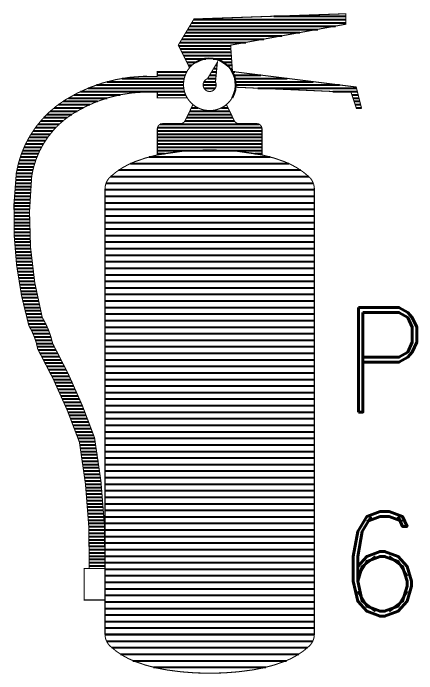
# Model space of a CAD drawing. Header units: millimetres. Extents: x -3 to 2253, y -3 to 1300.
# Drawn here: x 301.25 to 308.96, y -1.5 to 11.12 of the extents above; entities that cross this region are included whole.
import ezdxf

# ---------------------------------------------------------------- set-up
doc = ezdxf.new("R2010")
doc.units = ezdxf.units.MM
for name, color, linetype in [('ROOD', 1, 'Continuous'), ('TXT', 7, 'Continuous'), ('VEILIG', 7, 'Continuous')]:
    doc.layers.add(name, color=color, linetype=linetype)
doc.styles.add('ROMAND', font='romand')

# ---------------------------------------------------------------- blocks, each defined once
blk = doc.blocks.new('*X15')
at = {"color": 0}
for p, q in [((52.694, 24), (55.6, 24)), ((54.223, 24.062), (55.6, 24.062)), ((52.619, 23.875), (55.407, 23.875)), ((52.657, 23.938), (55.6, 23.938)), ((52.544, 23.75), (54.72, 23.75)), ((52.582, 23.812), (55.064, 23.812)), ((52.469, 23.625), (54.033, 23.625)), ((52.507, 23.688), (54.376, 23.688)), ((52.405, 23.5), (53.401, 23.5)), ((52.432, 23.562), (53.689, 23.562)), ((52.436, 23.438), (53.405, 23.438)), ((52.468, 23.375), (53.41, 23.375)), ((52.499, 23.312), (53.414, 23.312)), ((52.53, 23.25), (52.926, 23.25)), ((53.068, 23.25), (53.418, 23.25)), ((52.561, 23.188), (52.745, 23.188)), ((52.593, 23.125), (52.66, 23.125)), ((53.112, 23.125), (53.142, 23.125)), ((53.248, 23.188), (53.423, 23.188)), ((53.334, 23.125), (53.427, 23.125)), ((52, 23), (52.564, 23)), ((53.037, 23), (53.13, 23)), ((53.075, 23.062), (53.136, 23.062)), ((53.392, 23.062), (53.432, 23.062)), ((53.434, 23), (53.48, 23)), ((51.331, 22.875), (52.515, 22.875)), ((52, 22.938), (52.534, 22.938)), ((52.963, 22.875), (53.118, 22.875)), ((53, 22.938), (53.124, 22.938)), ((53.464, 22.938), (53.98, 22.938)), ((53.484, 22.875), (54.48, 22.875)), ((50.84, 22.75), (52.5, 22.75)), ((51.043, 22.812), (52.503, 22.812)), ((52.875, 22.75), (53.125, 22.75)), ((52.892, 22.812), (53.112, 22.812)), ((53.496, 22.812), (54.98, 22.812)), ((53.499, 22.75), (55.48, 22.75)), ((50.535, 22.625), (52.517, 22.625)), ((50.676, 22.688), (52.505, 22.688)), ((52.892, 22.688), (53.108, 22.688)), ((53.918, 22.688), (55.806, 22.688)), ((55.355, 22.625), (55.821, 22.625)), ((50.3, 22.5), (51.041, 22.5)), ((50.411, 22.562), (51.29, 22.562)), ((52, 22.562), (52.539, 22.562)), ((55.716, 22.562), (55.837, 22.562)), ((55.737, 22.5), (55.853, 22.5)), ((50.109, 22.375), (50.709, 22.375)), ((50.199, 22.438), (50.859, 22.438)), ((55.758, 22.438), (55.868, 22.438)), ((55.778, 22.375), (55.884, 22.375)), ((49.955, 22.25), (50.467, 22.25)), ((50.028, 22.312), (50.58, 22.312)), ((52.62, 22.25), (53.38, 22.25)), ((52.651, 22.312), (52.773, 22.312)), ((53.227, 22.312), (53.349, 22.312)), ((55.799, 22.312), (55.899, 22.312)), ((49.828, 22.125), (50.275, 22.125)), ((49.889, 22.188), (50.365, 22.188)), ((52.557, 22.125), (53.443, 22.125)), ((52.589, 22.188), (53.411, 22.188)), ((49.72, 22), (50.126, 22)), ((49.771, 22.062), (50.197, 22.062)), ((52.056, 22), (53.944, 22)), ((52.526, 22.062), (53.474, 22.062)), ((49.628, 21.875), (50.006, 21.875)), ((49.672, 21.938), (50.063, 21.938)), ((52, 21.875), (54, 21.875)), ((52.004, 21.938), (53.996, 21.938)), ((49.55, 21.75), (49.907, 21.75)), ((49.587, 21.812), (49.954, 21.812)), ((52, 21.812), (54, 21.812)), ((52, 21.75), (54, 21.75)), ((49.484, 21.625), (49.824, 21.625)), ((49.515, 21.688), (49.864, 21.688)), ((52, 21.688), (54, 21.688)), ((52, 21.625), (54, 21.625)), ((49.428, 21.5), (49.756, 21.5)), ((49.454, 21.562), (49.789, 21.562)), ((52, 21.562), (54, 21.562)), ((52, 21.5), (52.678, 21.5)), ((53.322, 21.5), (54, 21.5)), ((49.382, 21.375), (49.701, 21.375)), ((49.404, 21.438), (49.727, 21.438)), ((52, 21.438), (52.136, 21.438)), ((53.864, 21.438), (54, 21.438)), ((49.345, 21.25), (49.657, 21.25)), ((49.362, 21.312), (49.677, 21.312)), ((49.316, 21.125), (49.623, 21.125)), ((49.329, 21.188), (49.638, 21.188)), ((49.298, 21), (49.599, 21)), ((49.305, 21.062), (49.609, 21.062)), ((49.286, 20.875), (49.587, 20.875)), ((49.292, 20.938), (49.592, 20.938)), ((49.276, 20.75), (49.576, 20.75)), ((49.281, 20.812), (49.581, 20.812)), ((49.268, 20.625), (49.568, 20.625)), ((49.271, 20.688), (49.572, 20.688)), ((49.262, 20.5), (49.562, 20.5)), ((49.265, 20.562), (49.565, 20.562)), ((49.258, 20.375), (49.558, 20.375)), ((49.26, 20.438), (49.56, 20.438)), ((49.256, 20.25), (49.556, 20.25)), ((49.257, 20.312), (49.557, 20.312)), ((49.256, 20.188), (49.556, 20.188)), ((49.257, 20.125), (49.557, 20.125)), ((49.258, 20.062), (49.558, 20.062)), ((49.259, 20), (49.559, 20)), ((49.261, 19.938), (49.561, 19.938)), ((49.264, 19.875), (49.564, 19.875)), ((49.267, 19.812), (49.567, 19.812)), ((49.27, 19.75), (49.57, 19.75)), ((49.275, 19.688), (49.574, 19.688)), ((49.279, 19.625), (49.579, 19.625)), ((49.284, 19.562), (49.584, 19.562)), ((49.29, 19.5), (49.589, 19.5)), ((49.296, 19.438), (49.596, 19.438)), ((49.303, 19.375), (49.602, 19.375)), ((49.31, 19.312), (49.61, 19.312)), ((49.318, 19.25), (49.617, 19.25)), ((49.327, 19.188), (49.626, 19.188)), ((49.335, 19.125), (49.635, 19.125)), ((49.345, 19.062), (49.644, 19.062)), ((49.355, 19), (49.654, 19)), ((49.365, 18.938), (49.664, 18.938)), ((49.376, 18.875), (49.675, 18.875)), ((49.388, 18.812), (49.687, 18.812)), ((49.4, 18.75), (49.699, 18.75)), ((49.413, 18.688), (49.712, 18.688)), ((49.426, 18.625), (49.725, 18.625)), ((49.44, 18.562), (49.739, 18.562)), ((49.454, 18.5), (49.753, 18.5)), ((49.469, 18.438), (49.768, 18.438)), ((49.485, 18.375), (49.783, 18.375)), ((49.501, 18.312), (49.799, 18.312)), ((49.518, 18.25), (49.835, 18.25)), ((49.535, 18.188), (49.867, 18.188)), ((49.561, 18.125), (49.897, 18.125)), ((49.594, 18.062), (49.923, 18.062)), ((49.624, 18), (49.946, 18)), ((49.65, 17.938), (49.967, 17.938)), ((49.672, 17.875), (49.984, 17.875)), ((49.691, 17.812), (49.999, 17.812)), ((49.706, 17.75), (50.033, 17.75)), ((49.725, 17.688), (50.066, 17.688)), ((49.759, 17.625), (50.099, 17.625)), ((49.793, 17.562), (50.132, 17.562)), ((49.826, 17.5), (50.164, 17.5)), ((49.859, 17.438), (50.196, 17.438)), ((49.891, 17.375), (50.227, 17.375)), ((49.923, 17.312), (50.257, 17.312)), ((49.954, 17.25), (50.288, 17.25)), ((49.985, 17.188), (50.318, 17.188)), ((50.015, 17.125), (50.347, 17.125)), ((50.045, 17.062), (50.376, 17.062)), ((50.074, 17), (50.404, 17)), ((50.103, 16.938), (50.432, 16.938)), ((50.132, 16.875), (50.46, 16.875)), ((50.16, 16.812), (50.487, 16.812)), ((50.187, 16.75), (50.514, 16.75)), ((50.214, 16.688), (50.54, 16.688)), ((50.241, 16.625), (50.566, 16.625)), ((50.268, 16.562), (50.592, 16.562)), ((50.293, 16.5), (50.617, 16.5)), ((50.319, 16.438), (50.642, 16.438)), ((50.344, 16.375), (50.666, 16.375)), ((50.368, 16.312), (50.69, 16.312)), ((50.393, 16.25), (50.713, 16.25)), ((50.416, 16.188), (50.737, 16.188)), ((50.44, 16.125), (50.759, 16.125)), ((50.463, 16.062), (50.782, 16.062)), ((50.485, 16), (50.802, 16)), ((50.508, 15.938), (50.813, 15.938)), ((50.52, 15.875), (50.824, 15.875)), ((50.531, 15.812), (50.834, 15.812)), ((50.541, 15.75), (50.844, 15.75)), ((50.551, 15.688), (50.854, 15.688)), ((50.561, 15.625), (50.864, 15.625)), ((50.571, 15.562), (50.873, 15.562)), ((50.58, 15.5), (50.882, 15.5)), ((50.588, 15.438), (50.89, 15.438)), ((50.597, 15.375), (50.899, 15.375)), ((50.605, 15.312), (50.907, 15.312)), ((50.613, 15.25), (50.914, 15.25)), ((50.62, 15.188), (50.921, 15.188)), ((50.627, 15.125), (50.928, 15.125)), ((50.634, 15.062), (50.935, 15.062)), ((50.64, 15), (50.941, 15)), ((50.646, 14.938), (50.947, 14.938)), ((50.652, 14.875), (50.953, 14.875)), ((50.658, 14.812), (50.958, 14.812)), ((50.663, 14.75), (50.964, 14.75)), ((50.668, 14.688), (50.968, 14.688)), ((50.672, 14.625), (50.973, 14.625)), ((50.677, 14.562), (50.977, 14.562)), ((50.68, 14.5), (50.981, 14.5)), ((50.684, 14.438), (50.984, 14.438)), ((50.687, 14.375), (50.987, 14.375)), ((50.69, 14.312), (50.99, 14.312)), ((50.693, 14.25), (50.993, 14.25)), ((50.695, 14.188), (50.995, 14.188)), ((50.697, 14.125), (50.997, 14.125)), ((50.699, 14.062), (50.999, 14.062)), ((50.7, 14), (51, 14)), ((50.701, 13.938), (51.001, 13.938)), ((50.702, 13.875), (51.002, 13.875)), ((50.702, 13.812), (51.002, 13.812)), ((50.702, 13.75), (51.002, 13.75)), ((50.702, 13.688), (51.002, 13.688)), ((50.701, 13.562), (51.001, 13.562)), ((50.702, 13.625), (51.002, 13.625))]:
    blk.add_line(p, q, dxfattribs=at)
blk = doc.blocks.new('*X14')
at = {"color": 0}
for p, q in [((52.674, 21.5), (53.326, 21.5)), ((51.847, 21.375), (54.153, 21.375)), ((51.489, 21.25), (54.511, 21.25)), ((51.267, 21.125), (54.733, 21.125)), ((51.108, 21), (54.892, 21)), ((51.021, 20.875), (54.979, 20.875)), ((51, 20.75), (55, 20.75)), ((51, 20.625), (55, 20.625)), ((51, 20.5), (55, 20.5)), ((51, 20.375), (55, 20.375)), ((51, 20.25), (55, 20.25)), ((51, 20.125), (55, 20.125)), ((51, 20), (55, 20)), ((51, 19.875), (55, 19.875)), ((51, 19.75), (55, 19.75)), ((51, 19.625), (55, 19.625)), ((51, 19.5), (55, 19.5)), ((51, 19.375), (55, 19.375)), ((51, 19.25), (55, 19.25)), ((51, 19.125), (55, 19.125)), ((51, 19), (55, 19)), ((51, 18.875), (55, 18.875)), ((51, 18.75), (55, 18.75)), ((51, 18.625), (55, 18.625)), ((51, 18.5), (55, 18.5)), ((51, 18.375), (55, 18.375)), ((51, 18.25), (55, 18.25)), ((51, 18.125), (55, 18.125)), ((51, 18), (55, 18)), ((51, 17.875), (55, 17.875)), ((51, 17.75), (55, 17.75)), ((51, 17.625), (55, 17.625)), ((51, 17.5), (55, 17.5)), ((51, 17.375), (55, 17.375)), ((51, 17.25), (55, 17.25)), ((51, 17.125), (55, 17.125)), ((51, 17), (55, 17)), ((51, 16.875), (55, 16.875)), ((51, 16.75), (55, 16.75)), ((51, 16.625), (55, 16.625)), ((51, 16.5), (55, 16.5)), ((51, 16.375), (55, 16.375)), ((51, 16.25), (55, 16.25)), ((51, 16.125), (55, 16.125)), ((51, 16), (55, 16)), ((51, 15.875), (55, 15.875)), ((51, 15.75), (55, 15.75)), ((51, 15.625), (55, 15.625)), ((51, 15.5), (55, 15.5)), ((51, 15.375), (55, 15.375)), ((51, 15.25), (55, 15.25)), ((51, 15.125), (55, 15.125)), ((51, 15), (55, 15)), ((51, 14.875), (55, 14.875)), ((51, 14.75), (55, 14.75)), ((51, 14.625), (55, 14.625)), ((51, 14.5), (55, 14.5)), ((51, 14.375), (55, 14.375)), ((51, 14.25), (55, 14.25)), ((51, 14.125), (55, 14.125)), ((51, 14), (55, 14)), ((51, 13.875), (55, 13.875)), ((51, 13.75), (55, 13.75)), ((51, 13.625), (55, 13.625)), ((51, 13.5), (55, 13.5)), ((51, 13.375), (55, 13.375)), ((51, 13.25), (55, 13.25)), ((51, 13.125), (55, 13.125)), ((51, 13), (55, 13)), ((51, 12.875), (55, 12.875)), ((51, 12.75), (55, 12.75)), ((51, 12.625), (55, 12.625)), ((51, 12.5), (55, 12.5)), ((51, 12.375), (55, 12.375)), ((51, 12.25), (55, 12.25)), ((51.03, 12.125), (54.97, 12.125)), ((51.131, 12), (54.869, 12)), ((51.297, 11.875), (54.703, 11.875)), ((51.534, 11.75), (54.466, 11.75)), ((51.924, 11.625), (54.076, 11.625))]:
    blk.add_line(p, q, dxfattribs=at)
blk = doc.blocks.new('0103')
at = {"layer": 'VEILIG', "const_width": 0.02}
for points in [[(0.497, 4.706, 0.731766), (-0.385, 5.079), (-0.6, 5.51), (-0.3, 6.01), (2.6, 6.11), (2.6, 5.91), (0.4, 5.51), (0.436, 5.006), (2.8, 4.71), (2.9, 4.31), (2.8, 4.31), (2.7, 4.61)], [(-0.5, 4.76, 1), (0.5, 4.76, 1)], [(-0.042, 4.868, 2.656684), (0.111, 4.807), (0.148, 5.185)], [(-2, -4.49), (-2.3, -4.49, 0.04923), (-2.489, -2.073, 0.042034), (-3.285, -0.295, 0.090091), (-3.455, 0.152, -0.098732), (-3.694, 3.069, -0.215576), (-2.758, 4.465, -0.154787), (-1, 4.911), (-1, 5.005), (-0.433, 5.005, 0.267949), (-0.433, 4.505), (-1, 4.505), (-1, 4.61, 0.156465), (-2.6, 4.21, 0.217015), (-3.4, 3.01, 0.091271), (-3.2, 0.31, -0.082823), (-3, -0.19, -0.041423), (-2.2, -1.99, -0.049895)], [(-1, 3.413), (-1, 3.91, -0.414214), (-0.9, 4.01), (-0.562, 4.01, 0.284079), (-0.472, 4.065), (-0.32, 4.371, 0.345853), (0.32, 4.371), (0.472, 4.065, 0.284079), (0.562, 4.01), (0.9, 4.01, -0.414214), (1, 3.91), (1, 3.413, 0.097305)], [(-2, -5.74), (-2, 2.76, -0.211848), (-1.895, 2.998, -0.094525), (-1.414, 3.29, -0.051213), (-0.817, 3.447, -0.038544), (0, 3.51, -0.038544), (0.817, 3.447, -0.051213), (1.414, 3.29, -0.094525), (1.895, 2.998, -0.211848), (2, 2.76), (2, -5.74, -0.211848), (1.895, -5.978, -0.094525), (1.414, -6.27, -0.051213), (0.817, -6.427, -0.038544), (0, -6.49, -0.038544), (-0.817, -6.427, -0.051213), (-1.414, -6.27, -0.094525), (-1.895, -5.978, -0.211848)]]:
    blk.add_lwpolyline(points, format="xyb", close=True, dxfattribs=at)
for points in [[(2, 2.76), (-2, 2.76)], [(-2, -5.09), (-2.4, -5.09), (-2.4, -4.49), (-2, -4.49)], [(2, -5.74), (-2, -5.74)]]:
    blk.add_lwpolyline(points, dxfattribs=at)
at = {"layer": 'VEILIG'}
blk.add_arc((0, 4.755), 0.5, 330, 120, dxfattribs=at)
at = {"layer": 'ROOD'}
blk.add_blockref('*X14', (-53, -18), dxfattribs=at)
at = {"layer": 'VEILIG'}
blk.add_blockref('*X15', (-53, -18), dxfattribs=at)
at = {"layer": 'TXT', "style": 'ROMAND'}
for s, p in [('P', (2.5, -1.5)), ('6', (2.4, -5.4))]:
    blk.add_text(s, height=2, dxfattribs=at).set_placement(p)

msp = doc.modelspace()

# ---------------------------------------------------------------- block references
msp.add_blockref('0103', (305, 5))

doc.saveas('drawing.dxf')
